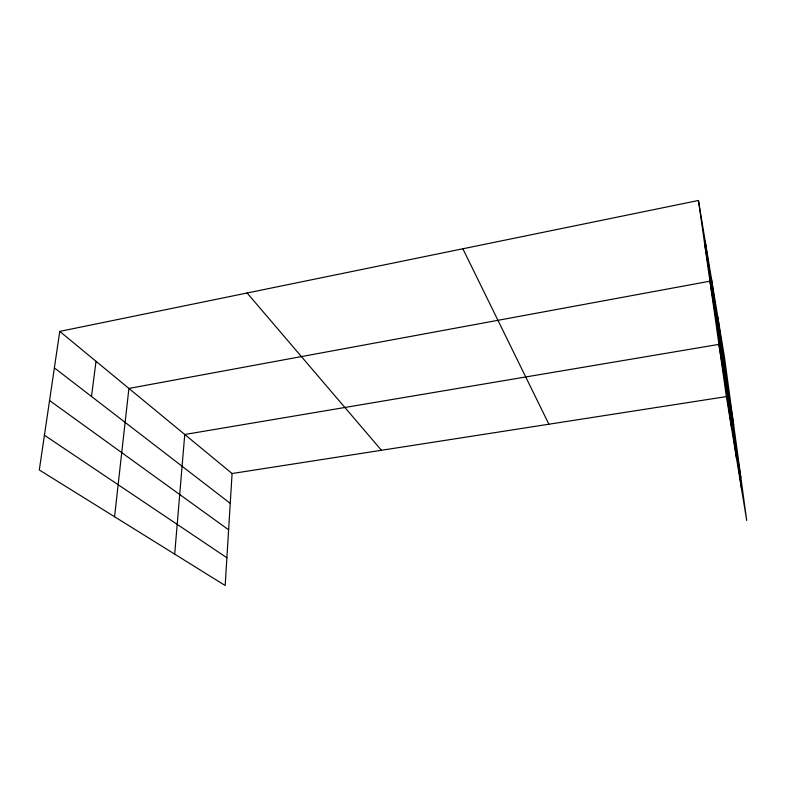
<?xml version="1.0" encoding="UTF-8"?>
<svg xmlns="http://www.w3.org/2000/svg" width="786" height="786" viewBox="0 0 786 786"><rect width="100%" height="100%" fill="white"/><g stroke="black" fill="none" stroke-linecap="round" stroke-linejoin="round"><path stroke-width="1.18" d="M59.765 331.397L232.086 473.526L225.179 585.521L39.3 469.959L59.765 331.397L698.449 200.479L724.378 356.579L746.7 520.479L726.392 396.596L698.449 200.479M174.689 554.13L184.759 434.491L718.944 344.376L740.844 477.495M114.559 516.746L128.914 388.431L709.945 281.182L733.672 424.833M91.5 396.478L96.02 361.305M232.086 473.526L726.392 396.596M44.429 435.218L226.889 557.755M49.557 400.526L228.608 529.823M54.381 367.887L230.239 503.345M247.109 293.001L381.446 450.28M462.866 248.769L548.893 424.224M704.531 243.139L711.016 282.321M711.31 277.88L736.561 458.66M705.219 241.214L731.766 429.421M717.815 317.082L741.64 489.609"/></g></svg>
